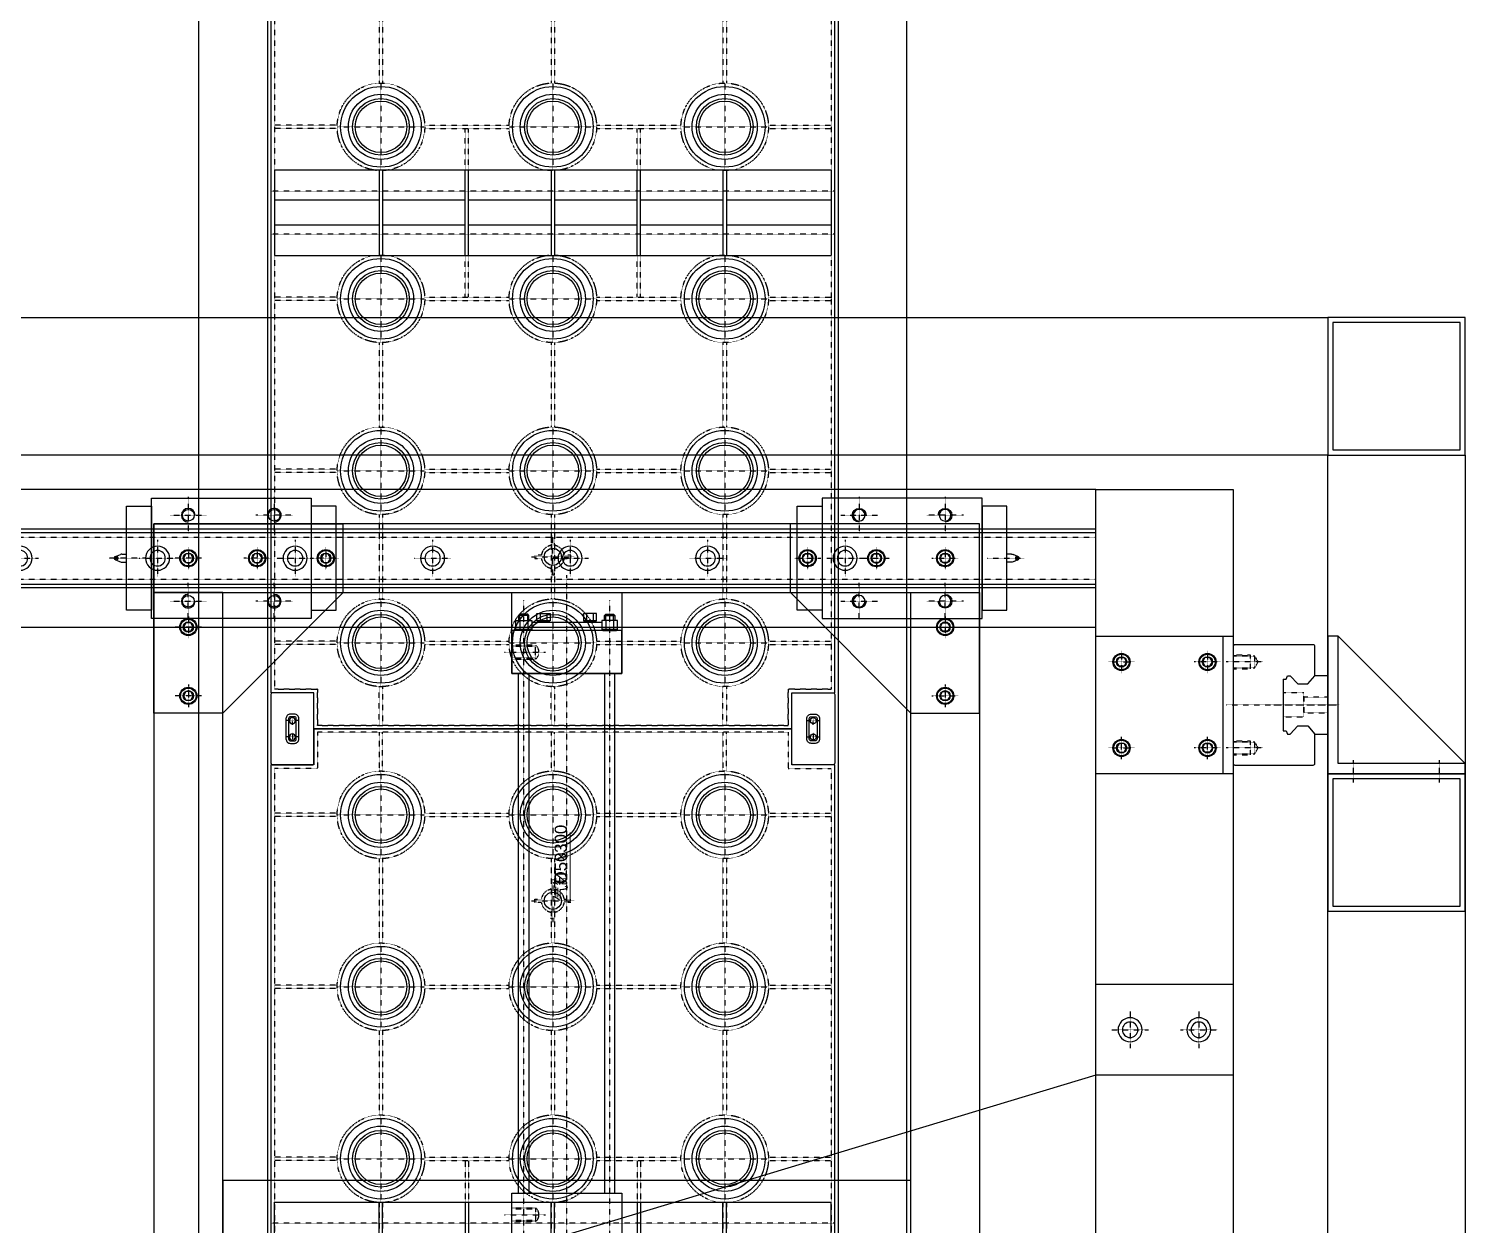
# Model space of a CAD drawing. Header units: inches. Extents: x 185496 to 352137, y 107182 to 179410.
# Drawn here: x 233882 to 234718, y 162472 to 163168 of the extents above; entities that cross this region are included whole.
import ezdxf

# ---------------------------------------------------------------- set-up
doc = ezdxf.new("R2010")
doc.units = ezdxf.units.IN
doc.header["$MEASUREMENT"] = 0
for name, pattern in [('Ax-B-comp-B1-$0$TRAZOS', [0.75, 0.5, -0.25]), ('CENTER', [2, 1.25, -0.25, 0.25, -0.25]), ('DASH', [0.35, 0.25, -0.1])]:
    doc.linetypes.add(name, pattern=pattern)
doc.layers.add('DIM_SYMB', color=3, linetype='Continuous')
doc.layers.add('PUB_TEXT', color=7, linetype='Continuous')
doc.styles.get("Standard").update_dxf_attribs({"font": 'arial.ttf'})

# ---------------------------------------------------------------- blocks, each defined once
blk = doc.blocks.new('*U28')
at = {"color": 3, "linetype": 'DASH', "ltscale": 0.1}
blk.add_circle((0, 0), 25.47, dxfattribs=at)
blk = doc.blocks.new('*U29')
at = {"color": 0, "linetype": 'ByBlock', "lineweight": -2, "transparency": 16777216}
for p in [(0, 0), (100, 0), (200, 0), (0, -100), (100, -100), (200, -100), (0, -200), (100, -200), (200, -200), (0, -500), (100, -500), (200, -500), (0, -600), (100, -600), (200, -600), (0, -700), (100, -700), (200, -700), (0, -800), (100, -800), (200, -800)]:
    blk.add_blockref('*U28', p, dxfattribs=at)
blk = doc.blocks.new('*U30')
at = {"color": 1, "linetype": 'CENTER', "ltscale": 0.01}
for p, q in [((0, 25.21), (0, -25.21)), ((-24.99, 0), (24.99, 0))]:
    blk.add_line(p, q, dxfattribs=at)
at = {"lineweight": 30}
for radius in [23.47, 18.96, 16.5, 15]:
    blk.add_circle((0, 0), radius, dxfattribs=at)
blk = doc.blocks.new('*U31')
at = {"color": 0, "linetype": 'ByBlock', "lineweight": -2, "transparency": 16777216}
for p in [(0, 0), (100, 0), (200, 0), (0, -100), (100, -100), (200, -100), (0, -200), (100, -200), (200, -200), (0, -500), (100, -500), (200, -500), (0, -600), (100, -600), (200, -600), (0, -700), (100, -700), (200, -700), (0, -800), (100, -800), (200, -800)]:
    blk.add_blockref('*U30', p, dxfattribs=at)
blk = doc.blocks.new('GGFF')
at = {"color": 3, "linetype": 'DASH', "ltscale": 0.05}
for p, q in [((38118.03, 24398.12), (38118.03, 24434.67)), ((38120.03, 24398.12), (38120.03, 24434.67)), ((38218.03, 24398.12), (38218.03, 24434.67)), ((38220.03, 24398.12), (38220.03, 24434.67)), ((38318.03, 24398.12), (38318.03, 24434.67)), ((38320.03, 24398.12), (38320.03, 24434.67)), ((38320.03, 24398.12), (38320.03, 24434.67)), ((38356.55, 24436.67), (38356.55, 24108.67)), ((38618.03, 24398.12), (38618.03, 24434.67)), ((38620.03, 24398.12), (38620.03, 24434.67)), ((38656.37, 24436.67), (38656.37, 24108.67)), ((38681.51, 24436.67), (38681.51, 24108.67)), ((38718.03, 24398.12), (38718.03, 24434.67)), ((38720.03, 24398.12), (38720.03, 24434.67)), ((38818.03, 24398.12), (38818.03, 24434.67)), ((38820.03, 24398.12), (38820.03, 24434.67)), ((38918.03, 24398.12), (38918.03, 24434.67)), ((38920.03, 24398.12), (38920.03, 24434.67)), ((38118.03, 24298.12), (38118.03, 24347.23)), ((38120.03, 24298.12), (38120.03, 24347.23)), ((38218.03, 24298.12), (38218.03, 24347.23)), ((38220.03, 24298.12), (38220.03, 24347.23)), ((38318.03, 24298.12), (38318.03, 24347.23)), ((38320.03, 24298.12), (38320.03, 24347.23)), ((38320.03, 24298.12), (38320.03, 24347.23)), ((38618.03, 24298.12), (38618.03, 24347.23)), ((38620.03, 24298.12), (38620.03, 24347.23)), ((38718.03, 24298.12), (38718.03, 24347.23)), ((38720.03, 24298.12), (38720.03, 24347.23)), ((38818.03, 24298.12), (38818.03, 24347.23)), ((38820.03, 24298.12), (38820.03, 24347.23)), ((38918.03, 24298.12), (38918.03, 24347.23)), ((38920.03, 24298.12), (38920.03, 24347.23)), ((38320.03, 24323.67), (38344.31, 24323.67)), ((38320.03, 24321.67), (38344.31, 24321.67)), ((38644.12, 24323.67), (38620.03, 24323.67)), ((38644.12, 24321.67), (38620.03, 24321.67)), ((38718.03, 24323.67), (38693.75, 24323.67)), ((38718.03, 24321.67), (38693.75, 24321.67)), ((38118.03, 24198.12), (38118.03, 24247.23)), ((38120.03, 24198.12), (38120.03, 24247.23)), ((38218.03, 24198.12), (38218.03, 24247.23)), ((38220.03, 24198.12), (38220.03, 24247.23)), ((38318.03, 24198.12), (38318.03, 24247.23)), ((38320.03, 24198.12), (38320.03, 24247.23)), ((38320.03, 24198.12), (38320.03, 24247.23)), ((38618.03, 24198.12), (38618.03, 24247.23)), ((38620.03, 24198.12), (38620.03, 24247.23)), ((38718.03, 24198.12), (38718.03, 24247.23)), ((38720.03, 24198.12), (38720.03, 24247.23)), ((38818.03, 24198.12), (38818.03, 24247.23)), ((38820.03, 24198.12), (38820.03, 24247.23)), ((38918.03, 24198.12), (38918.03, 24247.23)), ((38920.03, 24198.12), (38920.03, 24247.23)), ((38320.03, 24223.67), (38344.31, 24223.67)), ((38320.03, 24221.67), (38344.31, 24221.67)), ((38644.12, 24223.67), (38620.03, 24223.67)), ((38644.12, 24221.67), (38620.03, 24221.67)), ((38718.03, 24223.67), (38693.75, 24223.67)), ((38718.03, 24221.67), (38693.75, 24221.67)), ((38118.03, 24147.23), (38118.03, 24110.67)), ((38120.03, 24147.23), (38120.03, 24110.67)), ((38218.03, 24147.23), (38218.03, 24110.67)), ((38220.03, 24147.23), (38220.03, 24110.67)), ((38318.03, 24147.23), (38318.03, 24110.67)), ((38320.03, 24147.23), (38320.03, 24110.67)), ((38320.03, 24147.23), (38320.03, 24110.67)), ((38618.03, 24147.23), (38618.03, 24110.67)), ((38620.03, 24147.23), (38620.03, 24110.67)), ((38718.03, 24147.23), (38718.03, 24110.67)), ((38720.03, 24147.23), (38720.03, 24110.67)), ((38818.03, 24147.23), (38818.03, 24110.67)), ((38820.03, 24147.23), (38820.03, 24110.67)), ((38918.03, 24147.23), (38918.03, 24110.67)), ((38920.03, 24147.23), (38920.03, 24110.67))]:
    blk.add_line(p, q, dxfattribs=at)
at = {"lineweight": 30}
for p, q in [((38344.31, 24110.67), (38344.31, 24434.67)), ((38644.12, 24110.67), (38644.12, 24434.67)), ((38661.76, 24434.67), (38661.76, 24373.67)), ((38676.11, 24434.67), (38676.11, 24373.67)), ((38693.75, 24110.67), (38693.75, 24434.67)), ((38393.58, 24373.67), (38344.48, 24373.67)), ((38393.58, 24371.67), (38344.48, 24371.67)), ((38644.48, 24373.67), (38693.58, 24373.67)), ((38644.48, 24371.67), (38693.58, 24371.67)), ((38661.76, 24371.67), (38661.76, 24323.67)), ((38676.11, 24371.67), (38676.11, 24323.67)), ((38344.31, 24323.67), (38393.93, 24323.67)), ((38344.31, 24321.67), (38393.93, 24321.67)), ((38693.75, 24323.67), (38644.12, 24323.67)), ((38693.75, 24321.67), (38644.12, 24321.67)), ((38661.76, 24321.67), (38661.76, 24273.67)), ((38676.11, 24321.67), (38676.11, 24273.67)), ((38393.93, 24273.67), (38344.31, 24273.67)), ((38393.93, 24271.67), (38344.31, 24271.67)), ((38644.12, 24273.67), (38693.75, 24273.67)), ((38644.12, 24271.67), (38693.75, 24271.67)), ((38661.76, 24271.67), (38661.76, 24223.67)), ((38676.11, 24271.67), (38676.11, 24223.67)), ((38344.31, 24223.67), (38393.93, 24223.67)), ((38344.31, 24221.67), (38393.93, 24221.67)), ((38693.75, 24223.67), (38644.12, 24223.67)), ((38693.75, 24221.67), (38644.12, 24221.67)), ((38661.76, 24221.67), (38661.76, 24173.67)), ((38676.11, 24221.67), (38676.11, 24173.67)), ((38393.58, 24173.67), (38344.48, 24173.67)), ((38393.58, 24171.67), (38344.48, 24171.67)), ((38644.48, 24173.67), (38693.58, 24173.67)), ((38644.48, 24171.67), (38693.58, 24171.67)), ((38661.76, 24171.67), (38661.76, 24110.67)), ((38676.11, 24171.67), (38676.11, 24110.67))]:
    blk.add_line(p, q, dxfattribs=at)
at = {"color": 3, "linetype": 'DASH', "ltscale": 0.1}
for p, q in [((38144.48, 24373.67), (38193.58, 24373.67)), ((38144.48, 24371.67), (38193.58, 24371.67)), ((38244.48, 24373.67), (38293.58, 24373.67)), ((38244.48, 24371.67), (38293.58, 24371.67)), ((38344.48, 24373.67), (38393.58, 24373.67)), ((38344.48, 24371.67), (38393.58, 24371.67)), ((38544.48, 24373.67), (38593.58, 24373.67)), ((38544.48, 24371.67), (38593.58, 24371.67)), ((38744.48, 24373.67), (38793.58, 24373.67)), ((38744.48, 24371.67), (38793.58, 24371.67)), ((38844.48, 24373.67), (38893.58, 24373.67)), ((38844.48, 24371.67), (38893.58, 24371.67)), ((38144.48, 24273.67), (38193.58, 24273.67)), ((38144.48, 24271.67), (38193.58, 24271.67)), ((38244.48, 24273.67), (38293.58, 24273.67)), ((38244.48, 24271.67), (38293.58, 24271.67)), ((38344.48, 24273.67), (38393.58, 24273.67)), ((38344.48, 24271.67), (38393.58, 24271.67)), ((38544.48, 24273.67), (38593.58, 24273.67)), ((38544.48, 24271.67), (38593.58, 24271.67)), ((38744.48, 24273.67), (38793.58, 24273.67)), ((38744.48, 24271.67), (38793.58, 24271.67)), ((38844.48, 24273.67), (38893.58, 24273.67)), ((38844.48, 24271.67), (38893.58, 24271.67)), ((38144.48, 24173.67), (38193.58, 24173.67)), ((38144.48, 24171.67), (38193.58, 24171.67)), ((38244.48, 24173.67), (38293.58, 24173.67)), ((38244.48, 24171.67), (38293.58, 24171.67)), ((38344.48, 24173.67), (38393.58, 24173.67)), ((38344.48, 24171.67), (38393.58, 24171.67)), ((38544.48, 24173.67), (38593.58, 24173.67)), ((38544.48, 24171.67), (38593.58, 24171.67)), ((38744.48, 24173.67), (38793.58, 24173.67)), ((38744.48, 24171.67), (38793.58, 24171.67)), ((38844.48, 24173.67), (38893.58, 24173.67)), ((38844.48, 24171.67), (38893.58, 24171.67))]:
    blk.add_line(p, q, dxfattribs=at)
at = {"color": 1, "linetype": 'CENTER', "ltscale": 0.01}
for p, q in [((38169.03, 24260.27), (38169.03, 24285.08)), ((38869.03, 24260.27), (38869.03, 24285.08)), ((38156.55, 24272.67), (38181.51, 24272.67)), ((38881.51, 24272.67), (38856.55, 24272.67))]:
    blk.add_line(p, q, dxfattribs=at)
at = {"lineweight": 30}
for points in [[(38948.03, 24436.67), (38090.03, 24436.67), (38090.03, 24411.67), (38069.03, 24411.67), (38069.03, 24133.67)], [(38393.93, 24434.67), (38344.31, 24434.67)], [(38644.12, 24434.67), (38693.75, 24434.67)], [(38969.03, 24411.67), (38948.03, 24411.67), (38948.03, 24436.67)], [(38969.03, 24133.67), (38969.03, 24411.67)], [(38069.03, 24133.67), (38090.03, 24133.67), (38090.03, 24108.67)], [(38969.03, 24133.67), (38948.03, 24133.67), (38948.03, 24108.67)], [(38090.03, 24108.67), (38948.03, 24108.67)], [(38393.93, 24110.67), (38344.31, 24110.67)], [(38644.12, 24110.67), (38693.75, 24110.67)]]:
    blk.add_lwpolyline(points, dxfattribs=at)
at = {"color": 3, "linetype": 'DASH', "ltscale": 0.1}
for points in [[(38071.03, 24409.67), (38092.03, 24409.67), (38092.03, 24434.67)], [(38092.03, 24434.67), (38644.12, 24434.67)], [(38693.75, 24110.67), (38946.03, 24110.67), (38946.03, 24135.67), (38967.03, 24135.67), (38967.03, 24409.67), (38946.03, 24409.67), (38946.03, 24434.67)], [(38693.75, 24434.67), (38719.03, 24434.67)], [(38719.03, 24434.67), (38946.03, 24434.67), (38946.03, 24409.67), (38967.03, 24409.67), (38967.03, 24135.67), (38946.03, 24135.67), (38946.03, 24110.67)], [(38071.03, 24409.67), (38071.03, 24135.67)], [(38168.03, 24279.31), (38168.03, 24283.1), (38170.03, 24283.1), (38170.03, 24279.31)], [(38870.03, 24279.31), (38870.03, 24283.1), (38868.03, 24283.1), (38868.03, 24279.31)], [(38162.4, 24271.67), (38158.61, 24271.67), (38158.61, 24273.67), (38162.4, 24273.67)], [(38175.66, 24273.67), (38179.45, 24273.67), (38179.45, 24271.67), (38175.66, 24271.67)], [(38862.4, 24273.67), (38858.61, 24273.67), (38858.61, 24271.67), (38862.4, 24271.67)], [(38875.66, 24271.67), (38879.45, 24271.67), (38879.45, 24273.67), (38875.66, 24273.67)], [(38170.03, 24266.04), (38170.03, 24262.25), (38168.03, 24262.25), (38168.03, 24266.04)], [(38868.03, 24266.04), (38868.03, 24262.25), (38870.03, 24262.25), (38870.03, 24266.04)], [(38071.03, 24135.67), (38092.03, 24135.67), (38092.03, 24110.67)], [(38092.03, 24110.67), (38644.12, 24110.67)]]:
    blk.add_lwpolyline(points, dxfattribs=at)
at = {"color": 3, "linetype": 'DASH', "ltscale": 0.05}
for points in [[(38071.03, 24371.67), (38093.56, 24371.67), (38093.56, 24373.67), (38071.03, 24373.67)], [(38967.03, 24371.67), (38944.5, 24371.67), (38944.5, 24373.67), (38967.03, 24373.67)], [(38071.03, 24271.67), (38093.56, 24271.67), (38093.56, 24273.67), (38071.03, 24273.67)], [(38967.03, 24271.67), (38944.5, 24271.67), (38944.5, 24273.67), (38967.03, 24273.67)], [(38071.03, 24171.67), (38093.56, 24171.67), (38093.56, 24173.67), (38071.03, 24173.67)], [(38967.03, 24171.67), (38944.5, 24171.67), (38944.5, 24173.67), (38967.03, 24173.67)]]:
    blk.add_lwpolyline(points, dxfattribs=at)
at = {"lineweight": 30}
for centre in [(38169.03, 24272.67), (38869.03, 24272.67)]:
    blk.add_circle(centre, 5, dxfattribs=at)
at = {"color": 3, "linetype": 'DASH', "ltscale": 0.1}
for centre, start, end in [((38169.03, 24272.67), 98.5731, 171.4269), ((38169.03, 24272.67), 188.5731, 261.4269), ((38169.03, 24272.67), 8.5731, 81.4269), ((38169.03, 24272.67), 278.5731, 351.4269), ((38869.03, 24272.67), 98.5731, 171.4269), ((38869.03, 24272.67), 188.5731, 261.4269), ((38869.03, 24272.67), 8.5731, 81.4269), ((38869.03, 24272.67), 278.5731, 351.4269)]:
    blk.add_arc(centre, 6.71, start, end, dxfattribs=at)
at = {"rotation": 90}
for name in ['*U29', '*U31']:
    blk.add_blockref(name, (38119.03, 24172.67), dxfattribs=at)
blk = doc.blocks.new('*U102')
blk.add_blockref('GGFF', (-38519.03, -24272.67))
blk = doc.blocks.new('*U101')
at = {"color": 0, "linetype": 'ByBlock', "lineweight": -2, "transparency": 16777216}
for p in [(0, 0), (900, 0)]:
    blk.add_blockref('*U102', p, dxfattribs=at)
blk = doc.blocks.new('*U100')
at = {"color": 1, "linetype": 'CENTER', "ltscale": 0.001}
for p, q in [((-4.76, -3.49), (-4.76, 3.49)), ((4.76, -3.49), (4.76, 3.32)), ((-2.34, 0), (-7.19, 0)), ((2.34, 0), (7.19, 0))]:
    blk.add_line(p, q, dxfattribs=at)
for points in [[(-19.86, 12.5), (19.86, 12.5, -0.414214), (21, 11.36), (21, -11.36, -0.414214), (19.86, -12.5), (-19.86, -12.5, -0.414214), (-21, -11.36), (-21, 11.36, -0.414214)], [(-5.89, 3.74), (5.89, 3.74, -0.414214), (8.5, 1.13), (8.5, -1.13, -0.414214), (5.89, -3.74), (-5.89, -3.74, -0.414214), (-8.5, -1.13), (-8.5, 1.13, -0.414214)], [(-5.89, 2.27), (5.89, 2.27, -0.414214), (7.03, 1.13), (7.03, -1.13, -0.414214), (5.89, -2.27), (-5.89, -2.27, -0.414214), (-7.03, -1.13), (-7.03, 1.13, -0.414214)]]:
    blk.add_lwpolyline(points, format="xyb", close=True)
for centre in [(-4.76, 0), (4.76, 0)]:
    blk.add_circle(centre, 1.75)
blk = doc.blocks.new('*U99')
at = {"color": 0, "linetype": 'ByBlock', "lineweight": -2, "transparency": 16777216}
blk.add_blockref('*U100', (900, 0), dxfattribs=at)
blk = doc.blocks.new('*U98')
at = {"color": 1, "linetype": 'CENTER', "ltscale": 0.001}
for p, q in [((-4.76, -3.49), (-4.76, 3.49)), ((4.76, -3.49), (4.76, 3.32)), ((-2.34, 0), (-7.19, 0)), ((2.34, 0), (7.19, 0))]:
    blk.add_line(p, q, dxfattribs=at)
for points in [[(-19.86, 12.5), (19.86, 12.5, -0.414214), (21, 11.36), (21, -11.36, -0.414214), (19.86, -12.5), (-19.86, -12.5, -0.414214), (-21, -11.36), (-21, 11.36, -0.414214)], [(-5.89, 3.74), (5.89, 3.74, -0.414214), (8.5, 1.13), (8.5, -1.13, -0.414214), (5.89, -3.74), (-5.89, -3.74, -0.414214), (-8.5, -1.13), (-8.5, 1.13, -0.414214)], [(-5.89, 2.27), (5.89, 2.27, -0.414214), (7.03, 1.13), (7.03, -1.13, -0.414214), (5.89, -2.27), (-5.89, -2.27, -0.414214), (-7.03, -1.13), (-7.03, 1.13, -0.414214)]]:
    blk.add_lwpolyline(points, format="xyb", close=True)
for centre in [(-4.76, 0), (4.76, 0)]:
    blk.add_circle(centre, 1.75)
blk = doc.blocks.new('*U97')
at = {"color": 0, "linetype": 'ByBlock', "lineweight": -2, "transparency": 16777216}
blk.add_blockref('*U98', (900, 0), dxfattribs=at)
blk = doc.blocks.new('SGDRGE')
at = {"color": 1, "linetype": 'CENTER', "ltscale": 0.01}
for p, q in [((36566.59, 27182.56), (36566.59, 27161.29)), ((36616.59, 27182.56), (36616.59, 27161.29)), ((36555.96, 27171.93), (36577.23, 27171.93)), ((36627.23, 27171.93), (36605.96, 27171.93)), ((36566.59, 27111.29), (36566.59, 27132.56)), ((36616.59, 27111.29), (36616.59, 27132.56)), ((36555.96, 27121.93), (36577.23, 27121.93)), ((36627.23, 27121.93), (36605.96, 27121.93))]:
    blk.add_line(p, q, dxfattribs=at)
for p, q in [((36524.21, 27147.93), (36527.06, 27149.08)), ((36527.93, 27149.25), (36530.59, 27149.25)), ((36527.93, 27149.25), (36530.59, 27149.25)), ((36524.21, 27145.93), (36527.06, 27144.77)), ((36526.46, 27145.01), (36527.06, 27144.77)), ((36527.93, 27144.6), (36530.59, 27144.6)), ((36527.93, 27144.6), (36530.59, 27144.6))]:
    blk.add_line(p, q)
for points in [[(36545.09, 27181.93), (36638.09, 27181.93), (36638.09, 27111.93), (36545.09, 27111.93)], [(36530.59, 27177.18), (36545.09, 27177.18), (36545.09, 27116.67), (36530.59, 27116.67)], [(36652.59, 27177.18), (36638.09, 27177.18), (36638.09, 27116.67), (36652.59, 27116.67)]]:
    blk.add_lwpolyline(points, close=True)
blk.add_lwpolyline([(36542.03, 27146.93), (36520.52, 27146.93)], dxfattribs=at)
blk.add_lwpolyline([(36542.03, 27146.93), (36520.52, 27146.93)], dxfattribs=at)
for centre, radius in [((36566.59, 27171.93), 3.4), ((36616.59, 27171.93), 3.4), ((36524.61, 27146.93), 1.08), ((36524.61, 27146.93), 0.584), ((36566.59, 27121.93), 3.4), ((36616.59, 27121.93), 3.4)]:
    blk.add_circle(centre, radius)
at = {"color": 3}
for centre, start, end in [((36566.59, 27171.93), 0, 270), ((36616.59, 27171.93), 270, 180), ((36566.59, 27121.93), 90, 0), ((36616.59, 27121.93), 180, 90)]:
    blk.add_arc(centre, 4, start, end, dxfattribs=at)
for centre, radius, start, end in [((36524.61, 27146.93), 1.08, 112.0054, 187.69578), ((36527.93, 27146.93), 2.33, 90, 112.0054), ((36527.93, 27146.93), 2.33, 247.9946, 270)]:
    blk.add_arc(centre, radius, start, end)
blk = doc.blocks.new('*U51')
at = {"color": 1, "linetype": 'CENTER', "ltscale": 0.01}
for p, q in [((0, 10.63), (0, -10.63)), ((10.63, 0), (-10.63, 0))]:
    blk.add_line(p, q, dxfattribs=at)
for radius in [7, 4.5]:
    blk.add_circle((0, 0), radius)
blk = doc.blocks.new('*U52')
at = {"color": 0, "linetype": 'ByBlock', "lineweight": -2, "transparency": 16777216}
for p in [(0, 0), (80, 0), (160, 0), (240, 0), (320, 0), (400, 0), (480, 0), (560, 0), (640, 0), (720, 0), (800, 0), (880, 0), (960, 0), (1040, 0), (1120, 0), (1200, 0), (1280, 0), (1360, 0), (1440, 0), (1520, 0)]:
    blk.add_blockref('*U51', p, dxfattribs=at)
blk = doc.blocks.new('*U63')
at = {"color": 1, "linetype": 'CENTER', "ltscale": 0.01}
for p, q in [((0, 10.63), (0, -10.63)), ((10.63, 0), (-10.63, 0))]:
    blk.add_line(p, q, dxfattribs=at)
for radius in [7, 4.5]:
    blk.add_circle((0, 0), radius)
blk = doc.blocks.new('*U64')
at = {"color": 0, "linetype": 'ByBlock', "lineweight": -2, "transparency": 16777216}
for p in [(0, 0), (40, 0)]:
    blk.add_blockref('*U63', p, dxfattribs=at)
blk = doc.blocks.new('FGBGFHGTR')
for p, q in [((53426.56, 18707.62), (53426.56, 16959.7)), ((53428.54, 18707.62), (53428.54, 16959.7)), ((53458.58, 18707.62), (53458.58, 16959.7)), ((53460.56, 18707.62), (53460.56, 16959.7)), ((53142.93, 16959.7), (52960.59, 17564.79)), ((53353.56, 17467.62), (53353.56, 17507.62)), ((53423.56, 17397.62), (53463.56, 17397.62)), ((53074.33, 17295.48), (53376.45, 17295.48)), ((53407.45, 17294.79), (53401.45, 17294.79)), ((53402.21, 17292.66), (53401.45, 17293.26)), ((53402.21, 17292.2), (53401.45, 17292.81)), ((53407.45, 17294.79), (53410.99, 17294.79)), ((53410.3, 17289.48), (53410.3, 17295.48)), ((53376.45, 17289.48), (53074.33, 17289.48)), ((53407.45, 17290.17), (53401.45, 17290.17)), ((53407.45, 17290.17), (53410.99, 17290.17)), ((53411.45, 17282.94), (53406.45, 17282.94)), ((53407.08, 17281.16), (53406.45, 17281.66)), ((53407.08, 17280.78), (53406.45, 17281.28)), ((53411.45, 17279.09), (53406.45, 17279.09)), ((53411.45, 17255.88), (53406.45, 17255.88)), ((53407.08, 17254.18), (53406.45, 17253.68)), ((53407.08, 17253.81), (53406.45, 17253.3)), ((53411.45, 17252.03), (53406.45, 17252.03)), ((53376.45, 17245.48), (53074.33, 17245.48)), ((53407.45, 17244.79), (53401.45, 17244.79)), ((53402.21, 17242.76), (53401.45, 17242.16)), ((53402.21, 17242.31), (53401.45, 17241.7)), ((53407.45, 17244.79), (53410.99, 17244.79)), ((53407.45, 17244.79), (53410.99, 17244.79)), ((53410.3, 17245.48), (53410.3, 17239.48)), ((53074.33, 17239.48), (53376.45, 17239.48)), ((53407.45, 17240.17), (53401.45, 17240.17)), ((53407.45, 17240.17), (53410.99, 17240.17)), ((53407.45, 17240.17), (53410.99, 17240.17)), ((53423.56, 17137.34), (53463.56, 17137.34)), ((53353.56, 17067.34), (53353.56, 17027.34)), ((53142.93, 16959.7), (53142.93, 16959.7)), ((53142.93, 16959.7), (53195.82, 16959.7)), ((53398.26, 16885.7), (53318.26, 16885.7)), ((53398.26, 16818.7), (53324.26, 16744.7))]:
    blk.add_line(p, q)
at = {"color": 3, "linetype": 'Ax-B-comp-B1-$0$TRAZOS', "ltscale": 0.005}
for p, q in [((53431.37, 18707.62), (53431.37, 16959.7)), ((53455.75, 18707.62), (53455.75, 16959.7)), ((53329.91, 16867.2), (53333.26, 16865.26)), ((53336.61, 16867.2), (53333.26, 16865.26)), ((53379.91, 16867.2), (53383.26, 16865.26)), ((53386.61, 16867.2), (53383.26, 16865.26))]:
    blk.add_line(p, q, dxfattribs=at)
at = {"color": 1, "linetype": 'CENTER', "ltscale": 0.004}
for p, q in [((53363.56, 17479.98), (53363.56, 17495.27)), ((53403.56, 17479.98), (53403.56, 17495.27)), ((53443.56, 17479.98), (53443.56, 17495.27)), ((53370.08, 17487.62), (53357.05, 17487.62)), ((53410.08, 17487.62), (53397.05, 17487.62)), ((53450.08, 17487.62), (53437.05, 17487.62)), ((53443.56, 17439.98), (53443.56, 17455.27)), ((53450.08, 17447.62), (53437.05, 17447.62)), ((53443.56, 17399.98), (53443.56, 17415.27)), ((53450.08, 17407.62), (53437.05, 17407.62)), ((53443.56, 17134.98), (53443.56, 17119.7)), ((53450.08, 17127.34), (53437.05, 17127.34)), ((53443.56, 17094.98), (53443.56, 17079.7)), ((53450.08, 17087.34), (53437.05, 17087.34)), ((53363.56, 17054.98), (53363.56, 17039.7)), ((53403.56, 17054.98), (53403.56, 17039.7)), ((53443.56, 17054.98), (53443.56, 17039.7)), ((53370.08, 17047.34), (53357.05, 17047.34)), ((53410.08, 17047.34), (53397.05, 17047.34)), ((53450.08, 17047.34), (53437.05, 17047.34)), ((53333.26, 16952.34), (53333.26, 16937.05)), ((53383.26, 16952.34), (53383.26, 16937.05)), ((53326.75, 16944.7), (53339.78, 16944.7)), ((53389.78, 16944.7), (53376.75, 16944.7)), ((53333.26, 16887.05), (53333.26, 16902.34)), ((53383.26, 16887.05), (53383.26, 16902.34)), ((53326.75, 16894.7), (53339.78, 16894.7)), ((53389.78, 16894.7), (53376.75, 16894.7)), ((53313.19, 16809.7), (53326.22, 16809.7)), ((53313.19, 16759.7), (53326.22, 16759.7))]:
    blk.add_line(p, q, dxfattribs=at)
at = {"color": 1, "linetype": 'CENTER', "ltscale": 0.005}
for p, q in [((53061.83, 17303.59), (53061.83, 17279.76)), ((53388.95, 17303.59), (53388.95, 17279.76)), ((53035.18, 17292.48), (53419.27, 17292.48)), ((52878.16, 17267.48), (53433.67, 17267.48)), ((53035.18, 17242.48), (53419.27, 17242.48))]:
    blk.add_line(p, q, dxfattribs=at)
at = {"color": 1, "linetype": 'CENTER', "ltscale": 0.01}
for p, q in [((53333.26, 16862.45), (53333.26, 16883.72)), ((53358.26, 16883.72), (53358.26, 16819.37)), ((53383.26, 16862.45), (53383.26, 16883.72)), ((53358.26, 16856.28), (53358.26, 16818))]:
    blk.add_line(p, q, dxfattribs=at)
for points in [[(53583.56, 16824.7), (53503.56, 16824.7), (53503.56, 19066.22), (53583.56, 19066.22)], [(53403.56, 16959.7), (53483.56, 16959.7), (53483.56, 18931.22), (53403.56, 18931.22)], [(52268.2, 17467.62), (53423.56, 17467.62), (53423.56, 17507.62), (52268.2, 17507.62)], [(53423.56, 17027.34), (53463.56, 17027.34), (53463.56, 17507.62), (53423.56, 17507.62)], [(53361.06, 17486.18), (53363.56, 17484.74), (53366.06, 17486.18), (53366.06, 17489.07), (53363.56, 17490.51), (53361.06, 17489.07)], [(53401.06, 17486.18), (53403.56, 17484.74), (53406.06, 17486.18), (53406.06, 17489.07), (53403.56, 17490.51), (53401.06, 17489.07)], [(53441.06, 17486.18), (53443.56, 17484.74), (53446.06, 17486.18), (53446.06, 17489.07), (53443.56, 17490.51), (53441.06, 17489.07)], [(53041.83, 17067.34), (53081.83, 17067.34), (53081.83, 17467.62), (53041.83, 17467.62)], [(53441.06, 17446.18), (53443.56, 17444.74), (53446.06, 17446.18), (53446.06, 17449.07), (53443.56, 17450.51), (53441.06, 17449.07)], [(53441.06, 17406.18), (53443.56, 17404.74), (53446.06, 17406.18), (53446.06, 17409.07), (53443.56, 17410.51), (53441.06, 17409.07)], [(53049.33, 17299.48), (53074.33, 17299.48), (53074.33, 17235.48), (53049.33, 17235.48)], [(53401.45, 17299.48), (53376.45, 17299.48), (53376.45, 17235.48), (53401.45, 17235.48)], [(53376.45, 17299.48), (53423.56, 17299.48), (53423.56, 17235.48), (53376.45, 17235.48)], [(53401.45, 17296.41), (53402.21, 17296.41), (53402.21, 17288.55), (53401.45, 17288.55)], [(53402.21, 17297.1), (53407.45, 17297.1), (53407.45, 17287.86), (53402.21, 17287.86)], [(53406.45, 17284.28), (53407.08, 17284.28), (53407.08, 17277.74), (53406.45, 17277.74)], [(53407.08, 17284.86), (53411.45, 17284.86), (53411.45, 17277.16), (53407.08, 17277.16)], [(53406.45, 17250.68), (53407.08, 17250.68), (53407.08, 17257.23), (53406.45, 17257.23)], [(53407.08, 17250.1), (53411.45, 17250.1), (53411.45, 17257.8), (53407.08, 17257.8)], [(53401.45, 17238.55), (53402.21, 17238.55), (53402.21, 17246.41), (53401.45, 17246.41)], [(53402.21, 17237.86), (53407.45, 17237.86), (53407.45, 17247.1), (53402.21, 17247.1)], [(53441.06, 17128.78), (53443.56, 17130.23), (53446.06, 17128.78), (53446.06, 17125.9), (53443.56, 17124.45), (53441.06, 17125.9)], [(53441.06, 17088.78), (53443.56, 17090.23), (53446.06, 17088.78), (53446.06, 17085.9), (53443.56, 17084.45), (53441.06, 17085.9)], [(52268.2, 17067.34), (53423.56, 17067.34), (53423.56, 17027.34), (52268.2, 17027.34)], [(53361.06, 17048.78), (53363.56, 17050.23), (53366.06, 17048.78), (53366.06, 17045.9), (53363.56, 17044.45), (53361.06, 17045.9)], [(53401.06, 17048.78), (53403.56, 17050.23), (53406.06, 17048.78), (53406.06, 17045.9), (53403.56, 17044.45), (53401.06, 17045.9)], [(53441.06, 17048.78), (53443.56, 17050.23), (53446.06, 17048.78), (53446.06, 17045.9), (53443.56, 17044.45), (53441.06, 17045.9)], [(52208.2, 16959.7), (53483.56, 16959.7), (53483.56, 16879.7), (52208.2, 16879.7)], [(53398.26, 16879.7), (53318.26, 16879.7), (53318.26, 16959.7), (53398.26, 16959.7)], [(53335.76, 16946.14), (53333.26, 16947.58), (53330.76, 16946.14), (53330.76, 16943.25), (53333.26, 16941.81), (53335.76, 16943.25)], [(53380.76, 16946.14), (53383.26, 16947.58), (53385.76, 16946.14), (53385.76, 16943.25), (53383.26, 16941.81), (53380.76, 16943.25)], [(53335.76, 16893.25), (53333.26, 16891.81), (53330.76, 16893.25), (53330.76, 16896.14), (53333.26, 16897.58), (53335.76, 16896.14)], [(53380.76, 16893.25), (53383.26, 16891.81), (53385.76, 16893.25), (53385.76, 16896.14), (53383.26, 16897.58), (53380.76, 16896.14)], [(52188.2, 16824.7), (53503.56, 16824.7), (53503.56, 16744.7), (52188.2, 16744.7)], [(53318.26, 16824.7), (53238.26, 16824.7), (53238.26, 16744.7), (53318.26, 16744.7)], [(53398.26, 16824.7), (53318.26, 16824.7), (53318.26, 16744.7), (53324.26, 16744.7), (53324.26, 16818.7), (53398.26, 16818.7)], [(53583.56, 16824.7), (53503.56, 16824.7), (53503.56, 16744.7), (53583.56, 16744.7)], [(53315.26, 16821.7), (53241.26, 16821.7), (53241.26, 16747.7), (53315.26, 16747.7)], [(53580.56, 16821.7), (53506.56, 16821.7), (53506.56, 16747.7), (53580.56, 16747.7)]]:
    blk.add_lwpolyline(points, close=True)
for points in [[(53353.56, 17507.62), (53463.56, 17507.62), (53463.56, 17397.62)], [(53423.56, 17397.62), (53353.56, 17467.62)], [(53402.21, 17242.48), (53401.45, 17242.48), (53401.45, 17292.48), (53402.21, 17292.48)], [(53407.45, 17289.48), (53410.3, 17289.48), (53410.99, 17290.17), (53410.99, 17294.79), (53410.3, 17295.48), (53407.45, 17295.48)], [(53406.45, 17287.86), (53406.45, 17247.1)], [(53407.45, 17245.48), (53410.3, 17245.48), (53410.99, 17244.79), (53410.99, 17240.17), (53410.3, 17239.48), (53407.45, 17239.48)], [(53423.56, 17137.34), (53353.56, 17067.34)], [(53353.56, 17027.34), (53463.56, 17027.34), (53463.56, 17137.34)], [(53195.82, 16959.7), (53195.82, 16879.7), (53142.93, 16879.7), (53142.93, 16959.7)], [(53343.25, 16850.7), (53343.25, 16848.83), (53341.26, 16848.1), (53341.26, 16846.58), (53346.07, 16842.07), (53346.07, 16836.21), (53341.26, 16832.2)], [(53373.28, 16850.7), (53343.25, 16850.7)], [(53373.28, 16850.7), (53373.28, 16848.83), (53375.26, 16848.1), (53375.26, 16846.58), (53370.45, 16842.07), (53370.45, 16836.21), (53375.26, 16832.2)], [(53341.26, 16832.2), (53341.26, 16824.7), (53375.26, 16824.7), (53375.26, 16832.2)]]:
    blk.add_lwpolyline(points)
at = {"color": 3, "linetype": 'Ax-B-comp-B1-$0$TRAZOS', "ltscale": 0.005}
for points in [[(53057.83, 17299.48), (53065.83, 17299.48), (53065.83, 17285.58), (53057.83, 17285.58)], [(53058.48, 17299.48), (53065.18, 17299.48), (53065.18, 17285.58), (53058.48, 17285.58)], [(53392.95, 17299.48), (53384.95, 17299.48), (53384.95, 17285.58), (53392.95, 17285.58)], [(53392.3, 17299.48), (53385.6, 17299.48), (53385.6, 17285.58), (53392.3, 17285.58)], [(53337.26, 16879.7), (53329.26, 16879.7), (53329.26, 16869.7), (53337.26, 16869.7)], [(53336.61, 16879.7), (53329.91, 16879.7), (53329.91, 16867.2), (53336.61, 16867.2)], [(53387.26, 16879.7), (53379.26, 16879.7), (53379.26, 16869.7), (53387.26, 16869.7)], [(53386.61, 16879.7), (53379.91, 16879.7), (53379.91, 16867.2), (53386.61, 16867.2)], [(53365.26, 16850.7), (53351.26, 16850.7), (53351.26, 16838.7), (53365.26, 16838.7)], [(53362.76, 16838.7), (53353.76, 16838.7), (53353.76, 16824.7), (53362.76, 16824.7)]]:
    blk.add_lwpolyline(points, close=True, dxfattribs=at)
blk.add_lwpolyline([(53375.26, 16832.2), (53392.26, 16832.2, 0.414214), (53393.26, 16833.2), (53393.26, 16878.7, 0.414214), (53392.26, 16879.7), (53324.26, 16879.7, 0.414214), (53323.26, 16878.7), (53323.26, 16833.2, 0.414214), (53324.26, 16832.2), (53341.26, 16832.2)], format="xyb")
for centre, radius in [((53363.56, 17487.62), 5), ((53363.56, 17487.62), 4.5), ((53363.56, 17487.62), 3), ((53403.56, 17487.62), 5), ((53403.56, 17487.62), 4.5), ((53403.56, 17487.62), 3), ((53443.56, 17487.62), 5), ((53443.56, 17487.62), 4.5), ((53443.56, 17487.62), 3), ((53443.56, 17447.62), 5), ((53443.56, 17447.62), 4.5), ((53443.56, 17447.62), 3), ((53443.56, 17407.62), 5), ((53443.56, 17407.62), 4.5), ((53443.56, 17407.62), 3), ((53443.56, 17127.34), 5), ((53443.56, 17127.34), 4.5), ((53443.56, 17127.34), 3), ((53443.56, 17087.34), 5), ((53443.56, 17087.34), 4.5), ((53443.56, 17087.34), 3), ((53363.56, 17047.34), 5), ((53363.56, 17047.34), 4.5), ((53363.56, 17047.34), 3), ((53403.56, 17047.34), 5), ((53403.56, 17047.34), 4.5), ((53403.56, 17047.34), 3), ((53443.56, 17047.34), 5), ((53443.56, 17047.34), 4.5), ((53443.56, 17047.34), 3), ((53333.26, 16944.7), 5), ((53383.26, 16944.7), 5), ((53333.26, 16944.7), 4.5), ((53333.26, 16944.7), 3), ((53383.26, 16944.7), 4.5), ((53383.26, 16944.7), 3), ((53333.26, 16894.7), 5), ((53383.26, 16894.7), 5), ((53333.26, 16894.7), 4.5), ((53333.26, 16894.7), 3), ((53383.26, 16894.7), 4.5), ((53383.26, 16894.7), 3)]:
    blk.add_circle(centre, radius)
for centre in [(53061.83, 17288.68), (53388.95, 17288.68)]:
    blk.add_arc(centre, 5.06, 217.79182, 322.20818, dxfattribs=at)
at = {"layer": 'DIM_SYMB', "const_width": 0.7}
blk.add_lwpolyline([(53244.12, 17265.49), (53284.18, 17265.49)], dxfattribs=at)
at = {"xscale": -1, "rotation": 270}
for name, p in [('*U52', (53443.56, 17105.51)), ('SGDRGE', (26296.63, -19519.26)), ('*U64', (53169.38, 16899.7))]:
    blk.add_blockref(name, p, dxfattribs=at)
at = {"rotation": 270}
blk.add_blockref('SGDRGE', (26296.63, 54054.22), dxfattribs=at)
at = {"layer": 'PUB_TEXT'}
for s, height, p in [('气缸', 6.752, (53244.12, 17267.48)), ('%%c50', 7, (53253.95, 17267.48)), ('×', 6.75, (53267.36, 17267.48)), ('300', 7, (53272.28, 17267.48))]:
    blk.add_text(s, height=height, dxfattribs=at).set_placement(p)
blk = doc.blocks.new('A$C692A75FB')
for points in [[(1786.59, 2857.95), (1786.59, 7504.33), (1746.59, 7504.33), (1746.59, 2857.95)], [(2118.59, 2857.95), (2118.59, 7504.33), (2158.59, 7504.33), (2158.59, 2857.95)]]:
    blk.add_lwpolyline(points, close=True)
at = {"rotation": 90}
blk.add_blockref('*U97', (1801.09, 2907.96), dxfattribs=at)
at = {"extrusion": (0, 0, -1), "zscale": -1}
for name, p, rotation in [('*U99', (-2104.09, 2907.96), 90), ('*U101', (-1952.59, 3357.96), 90), ('FGBGFHGTR', (-19228.15, 57152.35), 270)]:
    blk.add_blockref(name, p, dxfattribs=dict(at, rotation=rotation))

msp = doc.modelspace()

# ---------------------------------------------------------------- block references
at = {"xscale": -1, "rotation": 180}
msp.add_blockref('A$C692A75FB', (232234.6, 166568.83, 276290.76), dxfattribs=at)

doc.saveas('drawing.dxf')
